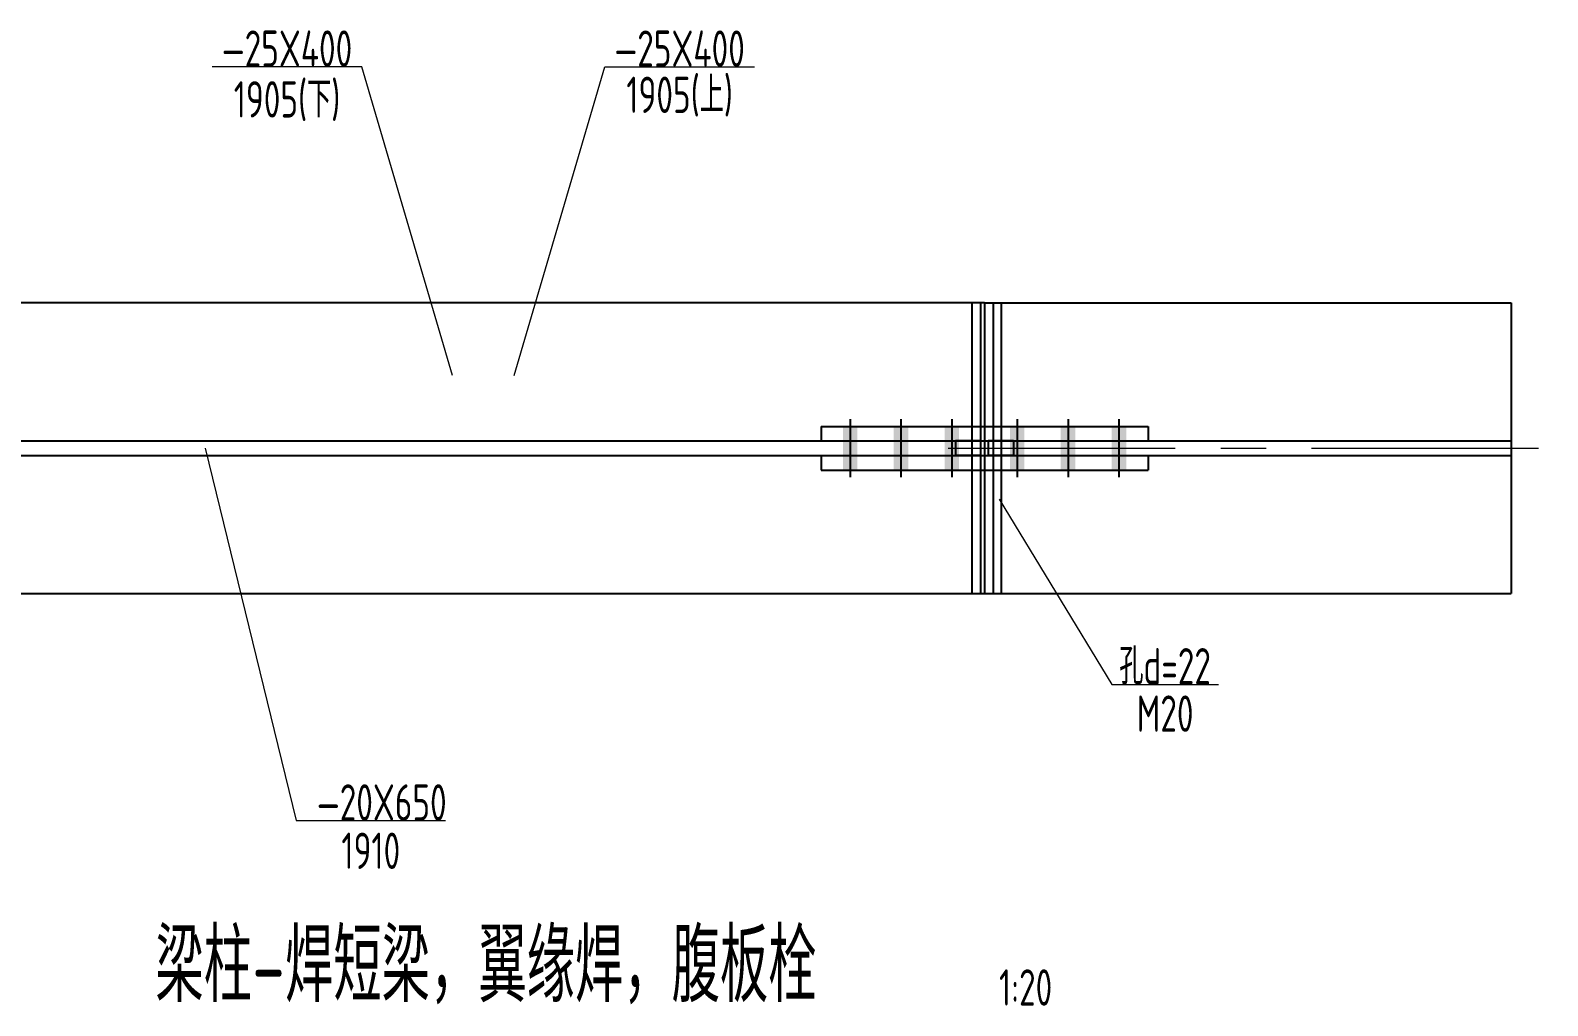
# Model space of a CAD drawing. Extents: x 31132 to 885236, y 345273 to 1212165.
# Drawn here: x 262731 to 271084, y 415719 to 421089 of the extents above; entities that cross this region are included whole.
import ezdxf
from ezdxf.enums import TextEntityAlignment as Align

# ---------------------------------------------------------------- set-up
doc = ezdxf.new("R2010")
doc.units = 0
doc.header["$LTSCALE"] = 1000
doc.linetypes.add('CENTER', pattern=[2, 1.25, -0.25, 0.25, -0.25])
doc.layers.get('0').update_dxf_attribs({"linetype": 'CONTINUOUS'})
doc.layers.add('AXIS', color=253, linetype='CENTER')
doc.styles.add('StTextStyle', font='yjkeng.shx', dxfattribs={"width": 0.7, "height": 250, "bigfont": 'yjkchn.shx'})

msp = doc.modelspace()

# ---------------------------------------------------------------- linework, layer by layer
at = {"color": 4, "linetype": 'ByBlock', "lineweight": 13}
for p, q in [((264555.66, 420887.86), (263732.46, 420887.86)), ((265055.66, 419187.86), (264555.66, 420887.86)), ((265393.66, 419187.86), (265893.66, 420887.86)), ((265893.66, 420887.86), (266716.86, 420887.86)), ((263693.66, 418787.86), (264193.66, 416737.86)), ((268063.66, 418507.86), (268683.66, 417487.86)), ((268683.66, 417487.86), (269271.66, 417487.86)), ((264193.66, 416737.86), (265016.86, 416737.86))]:
    msp.add_line(p, q, dxfattribs=at)
at = {"color": 4, "linetype": 'ByBlock'}
for p, q in [((267963.66, 419587.86), (260323.66, 419587.86)), ((267913.66, 419587.86), (267913.66, 417987.86)), ((267983.66, 419587.86), (267963.66, 419587.86)), ((267963.66, 417987.86), (267963.66, 419587.86)), ((267983.66, 419587.86), (267983.66, 417987.86)), ((267983.66, 419587.86), (268075.66, 419587.86)), ((268033.66, 417987.86), (268033.66, 419587.86)), ((268075.66, 419587.86), (270883.66, 419587.86)), ((268075.66, 419587.86), (268075.66, 417987.86)), ((270883.66, 419587.86), (270883.66, 417987.86)), ((267083.66, 418907.86), (267083.66, 418827.86)), ((267083.66, 418907.86), (268883.66, 418907.86)), ((267243.66, 418947.86), (267243.66, 418627.86)), ((267523.66, 418947.86), (267523.66, 418627.86)), ((267803.66, 418947.86), (267803.66, 418627.86)), ((268163.66, 418947.86), (268163.66, 418627.86)), ((268443.66, 418947.86), (268443.66, 418627.86)), ((268723.66, 418947.86), (268723.66, 418627.86)), ((268883.66, 418907.86), (268883.66, 418827.86)), ((260463.66, 418827.86), (267823.66, 418827.86)), ((267083.66, 418827.86), (268883.66, 418827.86)), ((267823.66, 418827.86), (267823.66, 418747.86)), ((267823.66, 418827.86), (267823.81, 418827.86)), ((267823.74, 418827.86), (267823.66, 418827.86)), ((267823.9, 418827.86), (267823.74, 418827.86)), ((267823.81, 418827.86), (267823.97, 418827.86)), ((267824.05, 418827.86), (267823.9, 418827.86)), ((267823.97, 418827.86), (267824.13, 418827.86)), ((267824.21, 418827.86), (267824.05, 418827.86)), ((267824.13, 418827.86), (267824.28, 418827.86)), ((267824.37, 418827.86), (267824.21, 418827.86)), ((267824.28, 418827.86), (267824.44, 418827.86)), ((267824.52, 418827.86), (267824.37, 418827.86)), ((267824.44, 418827.86), (267824.72, 418827.86)), ((267824.97, 418827.86), (267824.52, 418827.86)), ((267824.72, 418827.86), (267825.19, 418827.86)), ((267825.44, 418827.86), (267824.97, 418827.86)), ((267825.19, 418827.86), (267825.66, 418827.86)), ((267825.91, 418827.86), (267825.44, 418827.86)), ((267825.66, 418827.86), (267826.12, 418827.86)), ((267826.38, 418827.86), (267825.91, 418827.86)), ((267826.12, 418827.86), (267826.59, 418827.86)), ((267826.85, 418827.86), (267826.38, 418827.86)), ((267826.59, 418827.86), (267827.06, 418827.86)), ((267827.41, 418827.86), (267826.85, 418827.86)), ((267827.06, 418827.86), (267827.77, 418827.86)), ((267828.19, 418827.86), (267827.41, 418827.86)), ((267827.77, 418827.86), (267828.54, 418827.86)), ((267828.96, 418827.86), (267828.19, 418827.86)), ((267828.54, 418827.86), (267829.32, 418827.86)), ((267829.74, 418827.86), (267828.96, 418827.86)), ((267829.32, 418827.86), (267830.09, 418827.86)), ((267830.51, 418827.86), (267829.74, 418827.86)), ((267830.09, 418827.86), (267830.87, 418827.86)), ((267831.29, 418827.86), (267830.51, 418827.86)), ((267830.87, 418827.86), (267831.69, 418827.86)), ((267832.27, 418827.86), (267831.29, 418827.86)), ((267831.69, 418827.86), (267832.76, 418827.86)), ((267833.34, 418827.86), (267832.27, 418827.86)), ((267832.76, 418827.86), (267833.84, 418827.86)), ((267834.41, 418827.86), (267833.34, 418827.86)), ((267833.84, 418827.86), (267834.91, 418827.86)), ((267835.48, 418827.86), (267834.41, 418827.86)), ((267834.91, 418827.86), (267835.98, 418827.86)), ((267836.56, 418827.86), (267835.48, 418827.86)), ((267835.98, 418827.86), (267837.05, 418827.86)), ((267837.66, 418827.86), (267836.56, 418827.86)), ((267837.05, 418827.86), (267838.28, 418827.86)), ((267839.01, 418827.86), (267837.66, 418827.86)), ((267838.28, 418827.86), (267839.63, 418827.86)), ((267840.36, 418827.86), (267839.01, 418827.86)), ((267839.63, 418827.86), (267840.99, 418827.86)), ((267841.72, 418827.86), (267840.36, 418827.86)), ((267840.99, 418827.86), (267842.34, 418827.86)), ((267843.07, 418827.86), (267841.72, 418827.86)), ((267842.34, 418827.86), (267843.69, 418827.86)), ((267844.42, 418827.86), (267843.07, 418827.86)), ((267843.69, 418827.86), (267845.05, 418827.86)), ((267845.91, 418827.86), (267844.42, 418827.86)), ((267845.05, 418827.86), (267846.65, 418827.86)), ((267847.53, 418827.86), (267845.91, 418827.86)), ((267846.65, 418827.86), (267848.27, 418827.86)), ((267849.15, 418827.86), (267847.53, 418827.86)), ((267848.27, 418827.86), (267849.89, 418827.86)), ((267850.77, 418827.86), (267849.15, 418827.86)), ((267849.89, 418827.86), (267851.51, 418827.86)), ((267852.39, 418827.86), (267850.77, 418827.86)), ((267851.51, 418827.86), (267853.13, 418827.86)), ((267854, 418827.86), (267852.39, 418827.86)), ((267853.13, 418827.86), (267854.83, 418827.86)), ((267855.84, 418827.86), (267854, 418827.86)), ((267854.83, 418827.86), (267856.7, 418827.86)), ((267857.7, 418827.86), (267855.84, 418827.86)), ((267856.7, 418827.86), (267858.56, 418827.86)), ((267859.57, 418827.86), (267857.7, 418827.86)), ((267858.56, 418827.86), (267860.43, 418827.86)), ((267861.43, 418827.86), (267859.57, 418827.86)), ((267860.43, 418827.86), (267862.29, 418827.86)), ((267863.3, 418827.86), (267861.43, 418827.86)), ((267862.29, 418827.86), (267864.16, 418827.86)), ((267865.22, 418827.86), (267863.3, 418827.86)), ((267864.16, 418827.86), (267866.18, 418827.86)), ((267867.31, 418827.86), (267865.22, 418827.86)), ((267866.18, 418827.86), (267868.27, 418827.86)), ((267869.4, 418827.86), (267867.31, 418827.86)), ((267868.27, 418827.86), (267870.36, 418827.86)), ((267871.48, 418827.86), (267869.4, 418827.86)), ((267870.36, 418827.86), (267872.44, 418827.86)), ((267873.57, 418827.86), (267871.48, 418827.86)), ((267872.44, 418827.86), (267874.53, 418827.86)), ((267875.66, 418827.86), (267873.57, 418827.86)), ((267874.53, 418827.86), (267876.64, 418827.86)), ((267877.87, 418827.86), (267875.66, 418827.86)), ((267876.64, 418827.86), (267878.92, 418827.86)), ((267880.16, 418827.86), (267877.87, 418827.86)), ((267878.92, 418827.86), (267881.21, 418827.86)), ((267882.44, 418827.86), (267880.16, 418827.86)), ((267881.21, 418827.86), (267883.49, 418827.86)), ((267884.72, 418827.86), (267882.44, 418827.86)), ((267883.49, 418827.86), (267885.77, 418827.86)), ((267887, 418827.86), (267884.72, 418827.86)), ((267885.77, 418827.86), (267888.05, 418827.86)), ((267889.29, 418827.86), (267887, 418827.86)), ((267888.05, 418827.86), (267890.42, 418827.86)), ((267891.74, 418827.86), (267889.29, 418827.86)), ((267890.42, 418827.86), (267892.87, 418827.86)), ((267894.19, 418827.86), (267891.74, 418827.86)), ((267892.87, 418827.86), (267895.32, 418827.86)), ((267896.64, 418827.86), (267894.19, 418827.86)), ((267895.32, 418827.86), (267897.77, 418827.86)), ((267899.09, 418827.86), (267896.64, 418827.86)), ((267897.77, 418827.86), (267900.22, 418827.86)), ((267901.54, 418827.86), (267899.09, 418827.86)), ((267900.22, 418827.86), (267902.67, 418827.86)), ((267904.05, 418827.86), (267901.54, 418827.86)), ((267902.67, 418827.86), (267905.24, 418827.86)), ((267906.63, 418827.86), (267904.05, 418827.86)), ((267905.24, 418827.86), (267907.82, 418827.86)), ((267909.22, 418827.86), (267906.63, 418827.86)), ((267907.82, 418827.86), (267910.41, 418827.86)), ((267911.81, 418827.86), (267909.22, 418827.86)), ((267910.41, 418827.86), (267913, 418827.86)), ((267914.39, 418827.86), (267911.81, 418827.86)), ((267913, 418827.86), (267915.58, 418827.86)), ((267916.98, 418827.86), (267914.39, 418827.86)), ((267915.58, 418827.86), (267918.2, 418827.86)), ((267919.65, 418827.86), (267916.98, 418827.86)), ((267918.2, 418827.86), (267920.89, 418827.86)), ((267922.34, 418827.86), (267919.65, 418827.86)), ((267920.89, 418827.86), (267923.57, 418827.86)), ((267925.03, 418827.86), (267922.34, 418827.86)), ((267923.57, 418827.86), (267926.26, 418827.86)), ((267927.72, 418827.86), (267925.03, 418827.86)), ((267926.26, 418827.86), (267928.95, 418827.86)), ((267930.4, 418827.86), (267927.72, 418827.86)), ((267928.95, 418827.86), (267931.64, 418827.86)), ((267933.11, 418827.86), (267930.4, 418827.86)), ((267931.64, 418827.86), (267934.38, 418827.86)), ((267935.87, 418827.86), (267933.11, 418827.86)), ((267934.38, 418827.86), (267937.14, 418827.86)), ((267938.63, 418827.86), (267935.87, 418827.86)), ((267937.14, 418827.86), (267939.9, 418827.86)), ((267941.39, 418827.86), (267938.63, 418827.86)), ((267939.9, 418827.86), (267942.66, 418827.86)), ((267944.15, 418827.86), (267941.39, 418827.86)), ((267942.66, 418827.86), (267945.42, 418827.86)), ((267946.9, 418827.86), (267944.15, 418827.86)), ((267945.42, 418827.86), (267948.18, 418827.86)), ((267949.68, 418827.86), (267946.9, 418827.86)), ((267948.18, 418827.86), (267950.97, 418827.86)), ((267952.48, 418827.86), (267949.68, 418827.86)), ((267950.97, 418827.86), (267953.76, 418827.86)), ((267955.27, 418827.86), (267952.48, 418827.86)), ((267953.76, 418827.86), (267956.56, 418827.86)), ((267958.07, 418827.86), (267955.27, 418827.86)), ((267956.56, 418827.86), (267959.35, 418827.86)), ((267960.86, 418827.86), (267958.07, 418827.86)), ((267959.35, 418827.86), (267962.15, 418827.86)), ((267963.66, 418827.86), (267960.86, 418827.86)), ((267962.15, 418827.86), (267963.66, 418827.86)), ((268003.66, 418827.86), (268006.45, 418827.86)), ((268005.16, 418827.86), (268003.66, 418827.86)), ((268003.66, 418827.86), (268003.66, 418747.86)), ((268007.96, 418827.86), (268005.16, 418827.86)), ((268006.45, 418827.86), (268009.24, 418827.86)), ((268010.75, 418827.86), (268007.96, 418827.86)), ((268009.24, 418827.86), (268012.04, 418827.86)), ((268013.55, 418827.86), (268010.75, 418827.86)), ((268012.04, 418827.86), (268014.83, 418827.86)), ((268016.34, 418827.86), (268013.55, 418827.86)), ((268014.83, 418827.86), (268017.63, 418827.86)), ((268019.13, 418827.86), (268016.34, 418827.86)), ((268017.63, 418827.86), (268020.41, 418827.86)), ((268021.9, 418827.86), (268019.13, 418827.86)), ((268020.41, 418827.86), (268023.17, 418827.86)), ((268024.65, 418827.86), (268021.9, 418827.86)), ((268023.17, 418827.86), (268025.92, 418827.86)), ((268027.41, 418827.86), (268024.65, 418827.86)), ((268025.92, 418827.86), (268028.68, 418827.86)), ((268030.17, 418827.86), (268027.41, 418827.86)), ((268028.68, 418827.86), (268031.44, 418827.86)), ((268032.93, 418827.86), (268030.17, 418827.86)), ((268031.44, 418827.86), (268034.2, 418827.86)), ((268035.67, 418827.86), (268032.93, 418827.86)), ((268034.2, 418827.86), (268036.91, 418827.86)), ((268038.36, 418827.86), (268035.67, 418827.86)), ((268036.91, 418827.86), (268039.6, 418827.86)), ((268041.05, 418827.86), (268038.36, 418827.86)), ((268039.6, 418827.86), (268042.28, 418827.86)), ((268043.74, 418827.86), (268041.05, 418827.86)), ((268042.28, 418827.86), (268044.97, 418827.86)), ((268046.43, 418827.86), (268043.74, 418827.86)), ((268044.97, 418827.86), (268047.66, 418827.86)), ((268049.11, 418827.86), (268046.43, 418827.86)), ((268047.66, 418827.86), (268050.33, 418827.86)), ((268051.73, 418827.86), (268049.11, 418827.86)), ((268050.33, 418827.86), (268052.92, 418827.86)), ((268054.32, 418827.86), (268051.73, 418827.86)), ((268052.92, 418827.86), (268055.51, 418827.86)), ((268056.9, 418827.86), (268054.32, 418827.86)), ((268055.51, 418827.86), (268058.09, 418827.86)), ((268059.49, 418827.86), (268056.9, 418827.86)), ((268058.09, 418827.86), (268060.68, 418827.86)), ((268062.07, 418827.86), (268059.49, 418827.86)), ((268060.68, 418827.86), (268063.26, 418827.86)), ((268064.64, 418827.86), (268062.07, 418827.86)), ((268063.26, 418827.86), (268065.77, 418827.86)), ((268067.09, 418827.86), (268064.64, 418827.86)), ((268065.77, 418827.86), (268068.22, 418827.86)), ((268069.54, 418827.86), (268067.09, 418827.86)), ((268068.22, 418827.86), (268070.67, 418827.86)), ((268071.99, 418827.86), (268069.54, 418827.86)), ((268070.67, 418827.86), (268073.12, 418827.86)), ((268074.44, 418827.86), (268071.99, 418827.86)), ((268073.12, 418827.86), (268075.57, 418827.86)), ((268076.89, 418827.86), (268074.44, 418827.86)), ((268075.57, 418827.86), (268078.02, 418827.86)), ((268079.26, 418827.86), (268076.89, 418827.86)), ((268078.02, 418827.86), (268080.31, 418827.86)), ((268081.54, 418827.86), (268079.26, 418827.86)), ((268080.31, 418827.86), (268082.59, 418827.86)), ((268083.82, 418827.86), (268081.54, 418827.86)), ((268082.59, 418827.86), (268084.87, 418827.86)), ((268086.11, 418827.86), (268083.82, 418827.86)), ((268084.87, 418827.86), (268087.16, 418827.86)), ((268088.39, 418827.86), (268086.11, 418827.86)), ((268087.16, 418827.86), (268089.44, 418827.86)), ((268090.67, 418827.86), (268088.39, 418827.86)), ((268089.44, 418827.86), (268091.65, 418827.86)), ((268092.78, 418827.86), (268090.67, 418827.86)), ((268091.65, 418827.86), (268093.74, 418827.86)), ((268094.87, 418827.86), (268092.78, 418827.86)), ((268093.74, 418827.86), (268095.83, 418827.86)), ((268096.95, 418827.86), (268094.87, 418827.86)), ((268095.83, 418827.86), (268097.91, 418827.86)), ((268099.04, 418827.86), (268096.95, 418827.86)), ((268097.91, 418827.86), (268100, 418827.86)), ((268101.13, 418827.86), (268099.04, 418827.86)), ((268100, 418827.86), (268102.09, 418827.86)), ((268103.15, 418827.86), (268101.13, 418827.86)), ((268102.09, 418827.86), (268104.01, 418827.86)), ((268105.02, 418827.86), (268103.15, 418827.86)), ((268104.01, 418827.86), (268105.88, 418827.86)), ((268106.88, 418827.86), (268105.02, 418827.86)), ((268105.88, 418827.86), (268107.74, 418827.86)), ((268108.75, 418827.86), (268106.88, 418827.86)), ((268107.74, 418827.86), (268109.61, 418827.86)), ((268110.61, 418827.86), (268108.75, 418827.86)), ((268109.61, 418827.86), (268111.47, 418827.86)), ((268112.48, 418827.86), (268110.61, 418827.86)), ((268111.47, 418827.86), (268113.31, 418827.86)), ((268114.18, 418827.86), (268112.48, 418827.86)), ((268113.31, 418827.86), (268114.93, 418827.86)), ((268115.8, 418827.86), (268114.18, 418827.86)), ((268114.93, 418827.86), (268116.55, 418827.86)), ((268117.42, 418827.86), (268115.8, 418827.86)), ((268116.55, 418827.86), (268118.16, 418827.86)), ((268119.04, 418827.86), (268117.42, 418827.86)), ((268118.16, 418827.86), (268119.78, 418827.86)), ((268120.66, 418827.86), (268119.04, 418827.86)), ((268119.78, 418827.86), (268121.4, 418827.86)), ((268122.26, 418827.86), (268120.66, 418827.86)), ((268121.4, 418827.86), (268122.89, 418827.86)), ((268123.62, 418827.86), (268122.26, 418827.86)), ((268122.89, 418827.86), (268124.24, 418827.86)), ((268124.97, 418827.86), (268123.62, 418827.86)), ((268124.24, 418827.86), (268125.59, 418827.86)), ((268126.33, 418827.86), (268124.97, 418827.86)), ((268125.59, 418827.86), (268126.95, 418827.86)), ((268127.68, 418827.86), (268126.33, 418827.86)), ((268126.95, 418827.86), (268128.3, 418827.86)), ((268129.03, 418827.86), (268127.68, 418827.86)), ((268128.3, 418827.86), (268129.66, 418827.86)), ((268130.26, 418827.86), (268129.03, 418827.86)), ((268129.66, 418827.86), (268130.76, 418827.86)), ((268131.33, 418827.86), (268130.26, 418827.86)), ((268130.76, 418827.86), (268131.83, 418827.86)), ((268132.4, 418827.86), (268131.33, 418827.86)), ((268131.83, 418827.86), (268132.9, 418827.86)), ((268133.48, 418827.86), (268132.4, 418827.86)), ((268132.9, 418827.86), (268133.97, 418827.86)), ((268134.55, 418827.86), (268133.48, 418827.86)), ((268133.97, 418827.86), (268135.04, 418827.86)), ((268135.62, 418827.86), (268134.55, 418827.86)), ((268135.04, 418827.86), (268136.02, 418827.86)), ((268136.44, 418827.86), (268135.62, 418827.86)), ((268136.02, 418827.86), (268136.8, 418827.86)), ((268137.22, 418827.86), (268136.44, 418827.86)), ((268136.8, 418827.86), (268137.57, 418827.86)), ((268137.99, 418827.86), (268137.22, 418827.86)), ((268137.57, 418827.86), (268138.35, 418827.86)), ((268138.77, 418827.86), (268137.99, 418827.86)), ((268138.35, 418827.86), (268139.12, 418827.86)), ((268139.54, 418827.86), (268138.77, 418827.86)), ((268139.12, 418827.86), (268139.9, 418827.86)), ((268140.25, 418827.86), (268139.54, 418827.86)), ((268139.9, 418827.86), (268140.46, 418827.86)), ((268140.72, 418827.86), (268140.25, 418827.86)), ((268140.46, 418827.86), (268140.93, 418827.86)), ((268141.19, 418827.86), (268140.72, 418827.86)), ((268140.93, 418827.86), (268141.4, 418827.86)), ((268141.65, 418827.86), (268141.19, 418827.86)), ((268141.4, 418827.86), (268141.87, 418827.86)), ((268142.12, 418827.86), (268141.65, 418827.86)), ((268141.87, 418827.86), (268142.34, 418827.86)), ((268142.59, 418827.86), (268142.12, 418827.86)), ((268142.34, 418827.86), (268142.79, 418827.86)), ((268142.87, 418827.86), (268142.59, 418827.86)), ((268142.79, 418827.86), (268142.94, 418827.86)), ((268143.03, 418827.86), (268142.87, 418827.86)), ((268142.94, 418827.86), (268143.1, 418827.86)), ((268143.18, 418827.86), (268143.03, 418827.86)), ((268143.1, 418827.86), (268143.26, 418827.86)), ((268143.34, 418827.86), (268143.18, 418827.86)), ((268143.26, 418827.86), (268143.41, 418827.86)), ((268143.5, 418827.86), (268143.34, 418827.86)), ((268143.41, 418827.86), (268143.57, 418827.86)), ((268143.66, 418827.86), (268143.5, 418827.86)), ((268143.57, 418827.86), (268143.66, 418827.86)), ((268143.66, 418827.86), (268143.66, 418747.86)), ((268143.66, 418827.86), (270883.66, 418827.86)), ((260463.66, 418747.86), (267823.66, 418747.86)), ((267083.66, 418747.86), (267083.66, 418667.86)), ((267083.66, 418747.86), (268883.66, 418747.86)), ((267823.74, 418747.86), (267823.66, 418747.86)), ((267823.66, 418747.86), (267823.81, 418747.86)), ((267823.9, 418747.86), (267823.74, 418747.86)), ((267823.81, 418747.86), (267823.97, 418747.86)), ((267824.05, 418747.86), (267823.9, 418747.86)), ((267823.97, 418747.86), (267824.13, 418747.86)), ((267824.21, 418747.86), (267824.05, 418747.86)), ((267824.13, 418747.86), (267824.28, 418747.86)), ((267824.37, 418747.86), (267824.21, 418747.86)), ((267824.28, 418747.86), (267824.44, 418747.86)), ((267824.52, 418747.86), (267824.37, 418747.86)), ((267824.44, 418747.86), (267824.72, 418747.86)), ((267824.97, 418747.86), (267824.52, 418747.86)), ((267824.72, 418747.86), (267825.19, 418747.86)), ((267825.44, 418747.86), (267824.97, 418747.86)), ((267825.19, 418747.86), (267825.66, 418747.86)), ((267825.91, 418747.86), (267825.44, 418747.86)), ((267825.66, 418747.86), (267826.12, 418747.86)), ((267826.38, 418747.86), (267825.91, 418747.86)), ((267826.12, 418747.86), (267826.59, 418747.86)), ((267826.85, 418747.86), (267826.38, 418747.86)), ((267826.59, 418747.86), (267827.06, 418747.86)), ((267827.41, 418747.86), (267826.85, 418747.86)), ((267827.06, 418747.86), (267827.77, 418747.86)), ((267828.19, 418747.86), (267827.41, 418747.86)), ((267827.77, 418747.86), (267828.54, 418747.86)), ((267828.96, 418747.86), (267828.19, 418747.86)), ((267828.54, 418747.86), (267829.32, 418747.86)), ((267829.74, 418747.86), (267828.96, 418747.86)), ((267829.32, 418747.86), (267830.09, 418747.86)), ((267830.51, 418747.86), (267829.74, 418747.86)), ((267830.09, 418747.86), (267830.87, 418747.86)), ((267831.29, 418747.86), (267830.51, 418747.86)), ((267830.87, 418747.86), (267831.69, 418747.86)), ((267832.27, 418747.86), (267831.29, 418747.86)), ((267831.69, 418747.86), (267832.76, 418747.86)), ((267833.34, 418747.86), (267832.27, 418747.86)), ((267832.76, 418747.86), (267833.84, 418747.86)), ((267834.41, 418747.86), (267833.34, 418747.86)), ((267833.84, 418747.86), (267834.91, 418747.86)), ((267835.48, 418747.86), (267834.41, 418747.86)), ((267834.91, 418747.86), (267835.98, 418747.86)), ((267836.56, 418747.86), (267835.48, 418747.86)), ((267835.98, 418747.86), (267837.05, 418747.86)), ((267837.66, 418747.86), (267836.56, 418747.86)), ((267837.05, 418747.86), (267838.28, 418747.86)), ((267839.01, 418747.86), (267837.66, 418747.86)), ((267838.28, 418747.86), (267839.63, 418747.86)), ((267840.36, 418747.86), (267839.01, 418747.86)), ((267839.63, 418747.86), (267840.99, 418747.86)), ((267841.72, 418747.86), (267840.36, 418747.86)), ((267840.99, 418747.86), (267842.34, 418747.86)), ((267843.07, 418747.86), (267841.72, 418747.86)), ((267842.34, 418747.86), (267843.69, 418747.86)), ((267844.42, 418747.86), (267843.07, 418747.86)), ((267843.69, 418747.86), (267845.05, 418747.86)), ((267845.91, 418747.86), (267844.42, 418747.86)), ((267845.05, 418747.86), (267846.65, 418747.86)), ((267847.53, 418747.86), (267845.91, 418747.86)), ((267846.65, 418747.86), (267848.27, 418747.86)), ((267849.15, 418747.86), (267847.53, 418747.86)), ((267848.27, 418747.86), (267849.89, 418747.86)), ((267850.77, 418747.86), (267849.15, 418747.86)), ((267849.89, 418747.86), (267851.51, 418747.86)), ((267852.39, 418747.86), (267850.77, 418747.86)), ((267851.51, 418747.86), (267853.13, 418747.86)), ((267854, 418747.86), (267852.39, 418747.86)), ((267853.13, 418747.86), (267854.83, 418747.86)), ((267855.84, 418747.86), (267854, 418747.86)), ((267854.83, 418747.86), (267856.7, 418747.86)), ((267857.7, 418747.86), (267855.84, 418747.86)), ((267856.7, 418747.86), (267858.56, 418747.86)), ((267859.57, 418747.86), (267857.7, 418747.86)), ((267858.56, 418747.86), (267860.43, 418747.86)), ((267861.43, 418747.86), (267859.57, 418747.86)), ((267860.43, 418747.86), (267862.29, 418747.86)), ((267863.3, 418747.86), (267861.43, 418747.86)), ((267862.29, 418747.86), (267864.16, 418747.86)), ((267865.22, 418747.86), (267863.3, 418747.86)), ((267864.16, 418747.86), (267866.18, 418747.86)), ((267867.31, 418747.86), (267865.22, 418747.86)), ((267866.18, 418747.86), (267868.27, 418747.86)), ((267869.4, 418747.86), (267867.31, 418747.86)), ((267868.27, 418747.86), (267870.36, 418747.86)), ((267871.48, 418747.86), (267869.4, 418747.86)), ((267870.36, 418747.86), (267872.44, 418747.86)), ((267873.57, 418747.86), (267871.48, 418747.86)), ((267872.44, 418747.86), (267874.53, 418747.86)), ((267875.66, 418747.86), (267873.57, 418747.86)), ((267874.53, 418747.86), (267876.64, 418747.86)), ((267877.87, 418747.86), (267875.66, 418747.86)), ((267876.64, 418747.86), (267878.92, 418747.86)), ((267880.16, 418747.86), (267877.87, 418747.86)), ((267878.92, 418747.86), (267881.21, 418747.86)), ((267882.44, 418747.86), (267880.16, 418747.86)), ((267881.21, 418747.86), (267883.49, 418747.86)), ((267884.72, 418747.86), (267882.44, 418747.86)), ((267883.49, 418747.86), (267885.77, 418747.86)), ((267887, 418747.86), (267884.72, 418747.86)), ((267885.77, 418747.86), (267888.05, 418747.86)), ((267889.29, 418747.86), (267887, 418747.86)), ((267888.05, 418747.86), (267890.42, 418747.86)), ((267891.74, 418747.86), (267889.29, 418747.86)), ((267890.42, 418747.86), (267892.87, 418747.86)), ((267894.19, 418747.86), (267891.74, 418747.86)), ((267892.87, 418747.86), (267895.32, 418747.86)), ((267896.64, 418747.86), (267894.19, 418747.86)), ((267895.32, 418747.86), (267897.77, 418747.86)), ((267899.09, 418747.86), (267896.64, 418747.86)), ((267897.77, 418747.86), (267900.22, 418747.86)), ((267901.54, 418747.86), (267899.09, 418747.86)), ((267900.22, 418747.86), (267902.67, 418747.86)), ((267904.05, 418747.86), (267901.54, 418747.86)), ((267902.67, 418747.86), (267905.24, 418747.86)), ((267906.63, 418747.86), (267904.05, 418747.86)), ((267905.24, 418747.86), (267907.82, 418747.86)), ((267909.22, 418747.86), (267906.63, 418747.86)), ((267907.82, 418747.86), (267910.41, 418747.86)), ((267911.81, 418747.86), (267909.22, 418747.86)), ((267910.41, 418747.86), (267913, 418747.86)), ((267914.39, 418747.86), (267911.81, 418747.86)), ((267913, 418747.86), (267915.58, 418747.86)), ((267916.98, 418747.86), (267914.39, 418747.86)), ((267915.58, 418747.86), (267918.2, 418747.86)), ((267919.65, 418747.86), (267916.98, 418747.86)), ((267918.2, 418747.86), (267920.89, 418747.86)), ((267922.34, 418747.86), (267919.65, 418747.86)), ((267920.89, 418747.86), (267923.57, 418747.86)), ((267925.03, 418747.86), (267922.34, 418747.86)), ((267923.57, 418747.86), (267926.26, 418747.86)), ((267927.72, 418747.86), (267925.03, 418747.86)), ((267926.26, 418747.86), (267928.95, 418747.86)), ((267930.4, 418747.86), (267927.72, 418747.86)), ((267928.95, 418747.86), (267931.64, 418747.86)), ((267933.11, 418747.86), (267930.4, 418747.86)), ((267931.64, 418747.86), (267934.38, 418747.86)), ((267935.87, 418747.86), (267933.11, 418747.86)), ((267934.38, 418747.86), (267937.14, 418747.86)), ((267938.63, 418747.86), (267935.87, 418747.86)), ((267937.14, 418747.86), (267939.9, 418747.86)), ((267941.39, 418747.86), (267938.63, 418747.86)), ((267939.9, 418747.86), (267942.66, 418747.86)), ((267944.15, 418747.86), (267941.39, 418747.86)), ((267942.66, 418747.86), (267945.42, 418747.86)), ((267946.9, 418747.86), (267944.15, 418747.86)), ((267945.42, 418747.86), (267948.18, 418747.86)), ((267949.68, 418747.86), (267946.9, 418747.86)), ((267948.18, 418747.86), (267950.97, 418747.86)), ((267952.48, 418747.86), (267949.68, 418747.86)), ((267950.97, 418747.86), (267953.76, 418747.86)), ((267955.27, 418747.86), (267952.48, 418747.86)), ((267953.76, 418747.86), (267956.56, 418747.86)), ((267958.07, 418747.86), (267955.27, 418747.86)), ((267956.56, 418747.86), (267959.35, 418747.86)), ((267960.86, 418747.86), (267958.07, 418747.86)), ((267959.35, 418747.86), (267962.15, 418747.86)), ((267963.66, 418747.86), (267960.86, 418747.86)), ((267962.15, 418747.86), (267963.66, 418747.86)), ((268003.66, 418747.86), (268006.45, 418747.86)), ((268005.16, 418747.86), (268003.66, 418747.86)), ((268007.96, 418747.86), (268005.16, 418747.86)), ((268006.45, 418747.86), (268009.24, 418747.86)), ((268010.75, 418747.86), (268007.96, 418747.86)), ((268009.24, 418747.86), (268012.04, 418747.86)), ((268013.55, 418747.86), (268010.75, 418747.86)), ((268012.04, 418747.86), (268014.83, 418747.86)), ((268016.34, 418747.86), (268013.55, 418747.86)), ((268014.83, 418747.86), (268017.63, 418747.86)), ((268019.13, 418747.86), (268016.34, 418747.86)), ((268017.63, 418747.86), (268020.41, 418747.86)), ((268021.9, 418747.86), (268019.13, 418747.86)), ((268020.41, 418747.86), (268023.17, 418747.86)), ((268024.65, 418747.86), (268021.9, 418747.86)), ((268023.17, 418747.86), (268025.92, 418747.86)), ((268027.41, 418747.86), (268024.65, 418747.86)), ((268025.92, 418747.86), (268028.68, 418747.86)), ((268030.17, 418747.86), (268027.41, 418747.86)), ((268028.68, 418747.86), (268031.44, 418747.86)), ((268032.93, 418747.86), (268030.17, 418747.86)), ((268031.44, 418747.86), (268034.2, 418747.86)), ((268035.67, 418747.86), (268032.93, 418747.86)), ((268034.2, 418747.86), (268036.91, 418747.86)), ((268038.36, 418747.86), (268035.67, 418747.86)), ((268036.91, 418747.86), (268039.6, 418747.86)), ((268041.05, 418747.86), (268038.36, 418747.86)), ((268039.6, 418747.86), (268042.28, 418747.86)), ((268043.74, 418747.86), (268041.05, 418747.86)), ((268042.28, 418747.86), (268044.97, 418747.86)), ((268046.43, 418747.86), (268043.74, 418747.86)), ((268044.97, 418747.86), (268047.66, 418747.86)), ((268049.11, 418747.86), (268046.43, 418747.86)), ((268047.66, 418747.86), (268050.33, 418747.86)), ((268051.73, 418747.86), (268049.11, 418747.86)), ((268050.33, 418747.86), (268052.92, 418747.86)), ((268054.32, 418747.86), (268051.73, 418747.86)), ((268052.92, 418747.86), (268055.51, 418747.86)), ((268056.9, 418747.86), (268054.32, 418747.86)), ((268055.51, 418747.86), (268058.09, 418747.86)), ((268059.49, 418747.86), (268056.9, 418747.86)), ((268058.09, 418747.86), (268060.68, 418747.86)), ((268062.07, 418747.86), (268059.49, 418747.86)), ((268060.68, 418747.86), (268063.26, 418747.86)), ((268064.64, 418747.86), (268062.07, 418747.86)), ((268063.26, 418747.86), (268065.77, 418747.86)), ((268067.09, 418747.86), (268064.64, 418747.86)), ((268065.77, 418747.86), (268068.22, 418747.86)), ((268069.54, 418747.86), (268067.09, 418747.86)), ((268068.22, 418747.86), (268070.67, 418747.86)), ((268071.99, 418747.86), (268069.54, 418747.86)), ((268070.67, 418747.86), (268073.12, 418747.86)), ((268074.44, 418747.86), (268071.99, 418747.86)), ((268073.12, 418747.86), (268075.57, 418747.86)), ((268076.89, 418747.86), (268074.44, 418747.86)), ((268075.57, 418747.86), (268078.02, 418747.86)), ((268079.26, 418747.86), (268076.89, 418747.86)), ((268078.02, 418747.86), (268080.31, 418747.86)), ((268081.54, 418747.86), (268079.26, 418747.86)), ((268080.31, 418747.86), (268082.59, 418747.86)), ((268083.82, 418747.86), (268081.54, 418747.86)), ((268082.59, 418747.86), (268084.87, 418747.86)), ((268086.11, 418747.86), (268083.82, 418747.86)), ((268084.87, 418747.86), (268087.16, 418747.86)), ((268088.39, 418747.86), (268086.11, 418747.86)), ((268087.16, 418747.86), (268089.44, 418747.86)), ((268090.67, 418747.86), (268088.39, 418747.86)), ((268089.44, 418747.86), (268091.65, 418747.86)), ((268092.78, 418747.86), (268090.67, 418747.86)), ((268091.65, 418747.86), (268093.74, 418747.86)), ((268094.87, 418747.86), (268092.78, 418747.86)), ((268093.74, 418747.86), (268095.83, 418747.86)), ((268096.95, 418747.86), (268094.87, 418747.86)), ((268095.83, 418747.86), (268097.91, 418747.86)), ((268099.04, 418747.86), (268096.95, 418747.86)), ((268097.91, 418747.86), (268100, 418747.86)), ((268101.13, 418747.86), (268099.04, 418747.86)), ((268100, 418747.86), (268102.09, 418747.86)), ((268103.15, 418747.86), (268101.13, 418747.86)), ((268102.09, 418747.86), (268104.01, 418747.86)), ((268105.02, 418747.86), (268103.15, 418747.86)), ((268104.01, 418747.86), (268105.88, 418747.86)), ((268106.88, 418747.86), (268105.02, 418747.86)), ((268105.88, 418747.86), (268107.74, 418747.86)), ((268108.75, 418747.86), (268106.88, 418747.86)), ((268107.74, 418747.86), (268109.61, 418747.86)), ((268110.61, 418747.86), (268108.75, 418747.86)), ((268109.61, 418747.86), (268111.47, 418747.86)), ((268112.48, 418747.86), (268110.61, 418747.86)), ((268111.47, 418747.86), (268113.31, 418747.86)), ((268114.18, 418747.86), (268112.48, 418747.86)), ((268113.31, 418747.86), (268114.93, 418747.86)), ((268115.8, 418747.86), (268114.18, 418747.86)), ((268114.93, 418747.86), (268116.55, 418747.86)), ((268117.42, 418747.86), (268115.8, 418747.86)), ((268116.55, 418747.86), (268118.16, 418747.86)), ((268119.04, 418747.86), (268117.42, 418747.86)), ((268118.16, 418747.86), (268119.78, 418747.86)), ((268120.66, 418747.86), (268119.04, 418747.86)), ((268119.78, 418747.86), (268121.4, 418747.86)), ((268122.26, 418747.86), (268120.66, 418747.86)), ((268121.4, 418747.86), (268122.89, 418747.86)), ((268123.62, 418747.86), (268122.26, 418747.86)), ((268122.89, 418747.86), (268124.24, 418747.86)), ((268124.97, 418747.86), (268123.62, 418747.86)), ((268124.24, 418747.86), (268125.59, 418747.86)), ((268126.33, 418747.86), (268124.97, 418747.86)), ((268125.59, 418747.86), (268126.95, 418747.86)), ((268127.68, 418747.86), (268126.33, 418747.86)), ((268126.95, 418747.86), (268128.3, 418747.86)), ((268129.03, 418747.86), (268127.68, 418747.86)), ((268128.3, 418747.86), (268129.66, 418747.86)), ((268130.26, 418747.86), (268129.03, 418747.86)), ((268129.66, 418747.86), (268130.76, 418747.86)), ((268131.33, 418747.86), (268130.26, 418747.86)), ((268130.76, 418747.86), (268131.83, 418747.86)), ((268132.4, 418747.86), (268131.33, 418747.86)), ((268131.83, 418747.86), (268132.9, 418747.86)), ((268133.48, 418747.86), (268132.4, 418747.86)), ((268132.9, 418747.86), (268133.97, 418747.86)), ((268134.55, 418747.86), (268133.48, 418747.86)), ((268133.97, 418747.86), (268135.04, 418747.86)), ((268135.62, 418747.86), (268134.55, 418747.86)), ((268135.04, 418747.86), (268136.02, 418747.86)), ((268136.44, 418747.86), (268135.62, 418747.86)), ((268136.02, 418747.86), (268136.8, 418747.86)), ((268137.22, 418747.86), (268136.44, 418747.86)), ((268136.8, 418747.86), (268137.57, 418747.86)), ((268137.99, 418747.86), (268137.22, 418747.86)), ((268137.57, 418747.86), (268138.35, 418747.86)), ((268138.77, 418747.86), (268137.99, 418747.86)), ((268138.35, 418747.86), (268139.12, 418747.86)), ((268139.54, 418747.86), (268138.77, 418747.86)), ((268139.12, 418747.86), (268139.9, 418747.86)), ((268140.25, 418747.86), (268139.54, 418747.86)), ((268139.9, 418747.86), (268140.46, 418747.86)), ((268140.72, 418747.86), (268140.25, 418747.86)), ((268140.46, 418747.86), (268140.93, 418747.86)), ((268141.19, 418747.86), (268140.72, 418747.86)), ((268140.93, 418747.86), (268141.4, 418747.86)), ((268141.65, 418747.86), (268141.19, 418747.86)), ((268141.4, 418747.86), (268141.87, 418747.86)), ((268142.12, 418747.86), (268141.65, 418747.86)), ((268141.87, 418747.86), (268142.34, 418747.86)), ((268142.59, 418747.86), (268142.12, 418747.86)), ((268142.34, 418747.86), (268142.79, 418747.86)), ((268142.87, 418747.86), (268142.59, 418747.86)), ((268142.79, 418747.86), (268142.94, 418747.86)), ((268143.03, 418747.86), (268142.87, 418747.86)), ((268142.94, 418747.86), (268143.1, 418747.86)), ((268143.18, 418747.86), (268143.03, 418747.86)), ((268143.1, 418747.86), (268143.26, 418747.86)), ((268143.34, 418747.86), (268143.18, 418747.86)), ((268143.26, 418747.86), (268143.41, 418747.86)), ((268143.5, 418747.86), (268143.34, 418747.86)), ((268143.41, 418747.86), (268143.57, 418747.86)), ((268143.66, 418747.86), (268143.5, 418747.86)), ((268143.57, 418747.86), (268143.66, 418747.86)), ((268143.66, 418747.86), (270883.66, 418747.86)), ((268883.66, 418747.86), (268883.66, 418667.86)), ((267083.66, 418667.86), (268883.66, 418667.86)), ((260323.66, 417987.86), (267963.66, 417987.86)), ((267963.66, 417987.86), (267983.66, 417987.86)), ((267983.66, 417987.86), (268075.66, 417987.86)), ((268075.66, 417987.86), (270883.66, 417987.86))]:
    msp.add_line(p, q, dxfattribs=at)
for points in [[(267203.66, 418667.86, -40), (267283.66, 418667.86, -40), (267203.66, 418907.86, -40), (267283.66, 418907.86, -40)], [(267483.66, 418667.86, -40), (267563.66, 418667.86, -40), (267483.66, 418907.86, -40), (267563.66, 418907.86, -40)], [(267763.66, 418667.86, -40), (267843.66, 418667.86, -40), (267763.66, 418907.86, -40), (267843.66, 418907.86, -40)], [(268123.66, 418667.86, -40), (268203.66, 418667.86, -40), (268123.66, 418907.86, -40), (268203.66, 418907.86, -40)], [(268403.66, 418667.86, -40), (268483.66, 418667.86, -40), (268403.66, 418907.86, -40), (268483.66, 418907.86, -40)], [(268683.66, 418667.86, -40), (268763.66, 418667.86, -40), (268683.66, 418907.86, -40), (268763.66, 418907.86, -40)]]:
    msp.add_solid(points, dxfattribs=at)
at = {"layer": 'AXIS', "lineweight": 9}
msp.add_line((267783.66, 418787.86), (271083.66, 418787.86), dxfattribs=at)

# ---------------------------------------------------------------- texts
at = {"color": 4, "linetype": 'ByBlock', "lineweight": 13, "style": 'StTextStyle', "width": 0.7}
for s, p in [('—25X400', (264144.06, 420887.86)), ('—25X400', (266305.26, 420887.86)), ('孔d=22', (268977.66, 417487.86)), ('—20X650', (264665.62, 416737.86))]:
    msp.add_text(s, height=200, dxfattribs=at).set_placement(p, align=Align.CENTER)
for s, p in [('1905(下)', (264144.06, 420808.55)), ('1905(上)', (266305.26, 420833.69)), ('M20', (268977.66, 417427.06)), ('1910', (264605.26, 416671.88))]:
    msp.add_text(s, height=200, dxfattribs=at).set_placement(p, align=Align.TOP_CENTER)
at = {"style": 'StTextStyle', "width": 0.7}
msp.add_text('梁柱-焊短梁，翼缘焊，腹板栓', height=400, dxfattribs=at).set_placement((265239.14, 415619.35), align=Align.BOTTOM_CENTER)
msp.add_text('1:20', height=200, dxfattribs=at).set_placement((268063.44, 415659.35), align=Align.BOTTOM_LEFT)

doc.saveas('drawing.dxf')
